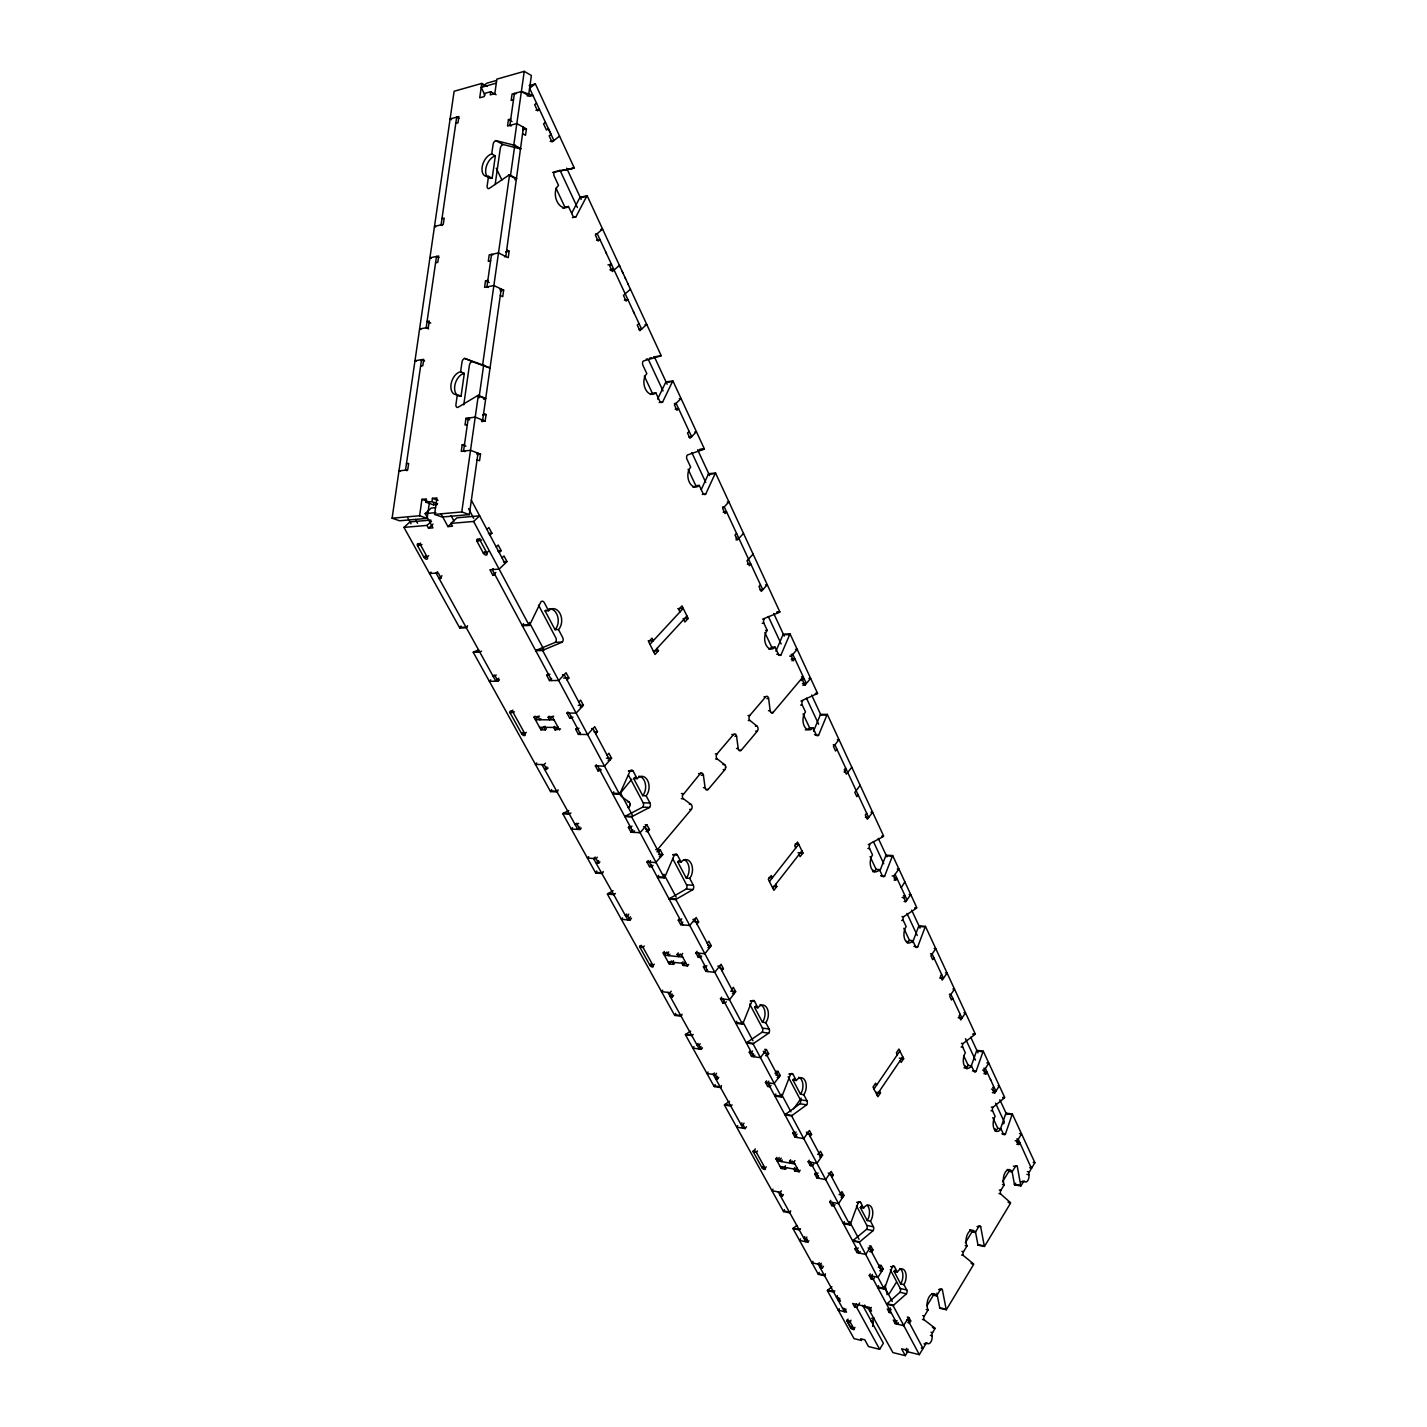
<?xml version="1.0" encoding="UTF-8"?>
<svg xmlns="http://www.w3.org/2000/svg" width="1427" height="1427" viewBox="0 0 1427 1427"><rect width="100%" height="100%" fill="white"/><g stroke="black" fill="none" stroke-linecap="round" stroke-linejoin="round"><path stroke-width="1.5" d="M739.543 750.227L741.237 750.245L757.327 731.159A2.943 1.891 -89.4 0 0 757.88 727.502L757.452 726.611A2.943 1.891 -89.4 0 0 757.059 726.2L749.692 720.225A2.961 1.909 -89.7 0 1 748.979 718.334L749.246 716.354A2.961 1.909 -89.7 0 1 749.71 715.533L765.853 696.626A2.925 1.873 89.9 0 1 768.618 698.588L770.188 710.682A2.925 1.855 -89.8 0 0 773.024 712.537L803.205 676.719L801.528 676.755M703.404 787.668L705.099 787.722A3.015 1.998 -88.1 0 0 708.06 789.595L724.898 769.635A2.997 1.962 -88.6 0 0 725.398 768.796L725.665 766.798A2.997 1.962 -88.6 0 0 724.934 764.89L717.282 758.968A2.997 1.962 -88.9 0 1 716.889 758.558L716.425 757.666A2.997 1.962 -88.9 0 1 717.014 753.92L733.621 734.441A2.979 1.926 -89.3 0 1 736.582 736.278L738.205 748.551A2.979 1.926 -89 0 0 741.148 750.352L741.237 750.245M725.647 767.708L725.665 766.798M655.724 849.582L657.437 849.689L691.524 809.198A3.05 2.033 -87.6 0 0 691.471 804.757L683.444 798.781A3.05 2.033 -87.9 0 1 682.374 795.624L700.336 773.488A3.05 2.016 -88.4 0 1 700.675 773.202M620.656 795.624A2.979 2.051 -87.9 0 1 620.246 793.341L631.804 779.178M620.246 793.341L620.602 792.092M464.506 444.493L462.205 444.778L461.26 451.378L470.518 450.29L480.489 454.143L479.543 460.76L477.064 459.815M483.61 413.527L486.072 414.543L485.144 421.126L475.227 417.13L465.951 418.361L465.024 424.961L467.325 424.657M487.838 280.388L485.519 280.834L484.591 287.344L493.867 285.561L503.642 290.163L502.732 296.673L500.288 295.532M510.759 119.012L508.44 119.618L507.53 126.022L516.842 123.578L526.42 128.912L525.511 135.297L523.12 133.995M514.879 179.784L516.128 178.928A3.443 2.105 -66.2 0 1 516.806 178.643L509.564 174.808L482.647 364.741A3.443 2.176 -69.1 0 1 482.005 364.706L464.756 358.409A3.407 2.14 -69.3 0 0 462.009 362.03L460.618 371.823A11.933 7.474 -69.7 0 0 451.021 384.434A11.933 7.474 -69.7 0 0 457.336 394.69L461.064 396.207L464.328 373.392L460.618 371.823M527.241 95.966L528.543 95.609L531.397 75.524L524.244 71.35L513.809 144.876L521.033 148.8A3.443 2.087 -65.7 0 1 520.391 148.836L503.053 144.519L495.847 140.613A3.425 2.051 -66.1 0 0 493.1 144.395L491.726 153.955A11.987 7.206 -66.4 0 0 482.148 167.102A11.987 7.206 -66.4 0 0 488.533 176.324L492.172 178.214L495.347 155.9L491.726 153.955M487.16 86.458L481.791 83.408L454.125 91.274L392.104 518.215L419.592 515.753L421.946 499.361L426.423 498.933L425.942 502.215L431.935 501.626L432.417 498.344L436.93 497.898L434.575 514.398L461.777 511.954L478.313 395.368L485.733 398.436A3.443 2.194 -69.7 0 0 485.055 398.668L483.807 399.417M479.008 397.83L483.717 364.67M510.527 175.396L514.879 144.769M434.575 514.398L442.12 517.02L469.322 514.63L478.009 453.18L476.689 453.34M481.363 420.305L482.665 420.127L501.216 289.021L499.896 289.271M523.441 127.253L505.8 256.521L504.498 256.789M506.728 250.028L509.136 251.223L508.226 257.698L498.487 252.954L489.211 254.862L488.284 261.355L490.603 260.873M481.791 83.408L479.722 97.803L484.217 96.554L484.681 93.397L490.71 91.72L496.097 94.753M392.104 518.215L399.631 520.784L427.137 518.358L429.473 502.019L421.946 499.361M490.71 91.72L490.264 94.878L494.812 93.611L496.881 79.127L524.244 71.35M425.942 502.215L433.487 504.873L433.772 502.821M457.336 394.69L455.944 404.501A3.407 2.14 -70 0 0 457.764 407.462L477.617 395.6A3.443 2.194 -69.7 0 1 478.313 395.368M488.533 176.324L487.16 185.92A3.425 2.069 -66.6 0 0 488.997 188.578L508.886 175.111A3.46 2.105 -66.3 0 1 509.564 174.808M463.757 404.876L469.412 365.187A3.407 2.14 -69.3 0 1 472.159 361.584L489.407 367.881A3.443 2.176 -69.1 0 0 490.05 367.916L482.005 364.706M495.151 184.493L500.306 148.283A3.425 2.051 -66 0 1 503.053 144.519M1000.327 1129.417L1005.732 1113.684A2.515 1.356 -83.1 0 1 1006.017 1113.096L1012.367 1114.041L1034.896 1162.702L1029.384 1171.888A2.497 1.32 -82.5 0 0 1028.885 1174.724A5.012 2.64 -82.4 0 1 1027.904 1180.414A5.012 2.64 -82.4 0 1 1024.782 1181.556A2.515 1.32 -82.3 0 0 1023.213 1182.127L1021.233 1181.77M1001.879 1133.859L1003.484 1134.108A2.533 1.373 -82.9 0 0 1005.429 1134.055L1012.082 1114.63A2.533 1.356 -83.2 0 1 1012.367 1114.041M963.974 1067.878A9.079 5.048 -83.7 0 0 968.219 1065.363L971.448 1065.791L974.035 1071.32A2.586 1.427 -83.6 0 0 976.068 1071.356L982.971 1051.77A2.569 1.409 -83.9 0 1 983.274 1051.182L976.871 1050.379A2.569 1.409 -83.9 0 0 976.567 1050.968L970.949 1066.825M890.287 1269.673L900.259 1288.51A2.729 1.516 -79.7 0 1 899.938 1292.309L887.059 1303.725A2.747 1.534 -79.4 0 0 886.649 1304.224L893.159 1305.723A2.747 1.534 -79.4 0 1 893.57 1305.206L906.43 1293.772A2.729 1.516 -79.8 0 0 906.769 1289.954L903.951 1284.621A9.579 5.351 -79.9 0 0 905.075 1271.261A9.579 5.351 -79.9 0 0 897.333 1272.081L894.479 1266.677A2.747 1.552 -80 0 0 892.25 1266.908L884.597 1288.438A2.765 1.57 -79.6 0 1 884.258 1289.098L877.73 1287.636A2.765 1.57 -79.6 0 0 878.069 1286.976L878.55 1285.638M856.468 1205.779L866.885 1225.454A2.765 1.588 -80.3 0 1 866.546 1229.325L853.114 1240.491A2.783 1.623 -80 0 0 852.704 1241.008L859.268 1242.364A2.8 1.605 -80 0 1 859.696 1241.865L873.11 1230.645A2.783 1.588 -80.4 0 0 873.431 1226.774L870.506 1221.191A9.739 5.619 -80.6 0 0 871.665 1207.581A9.739 5.619 -80.6 0 0 863.603 1208.116L860.624 1202.462A2.8 1.623 -80.6 0 0 858.287 1202.604L850.314 1224.33A2.818 1.641 -80.3 0 1 849.975 1225.008L843.393 1223.67A2.8 1.641 -80.2 0 0 843.732 1223.01L844.231 1221.655M796.819 1225.383L793.412 1228.112A2.729 1.641 -79.6 0 0 792.984 1228.593L818.367 1274.365L824.592 1275.756A2.693 1.588 -79.2 0 0 824.931 1275.114L825.412 1273.794M818.367 1274.365A2.693 1.588 -79.2 0 0 818.688 1273.722L819.187 1272.402M913.904 946.458L917.722 946.814L925.16 926.961A2.658 1.534 -85.7 0 1 925.463 926.373L918.952 925.838A2.658 1.534 -85.7 0 0 918.631 926.426L912.602 942.498M729.482 1101.305L724.88 1104.534A2.818 1.784 -81.1 0 0 724.417 1105.033L783.548 1211.612L789.827 1212.879A2.747 1.659 -79.8 0 0 790.166 1212.219L790.683 1210.899M783.548 1211.612A2.747 1.659 -79.8 0 0 783.887 1210.952L784.404 1209.632M881.333 875.91L884.633 876.124L892.357 856.146A2.711 1.605 -86.9 0 1 892.678 855.558L886.113 855.183A2.711 1.605 -86.9 0 0 885.775 855.772L879.977 870.702M775.789 1093.992L775.236 1095.383A2.908 1.802 -81.8 0 1 774.861 1096.043L781.55 1097.095A2.908 1.802 -81.8 0 0 781.925 1096.418L790.54 1074.335A2.89 1.784 -82.3 0 1 793.073 1074.37L796.302 1080.507A10.078 6.154 -82.1 0 1 805.042 1080.596A10.078 6.154 -82.1 0 1 803.811 1094.723L807.004 1100.788A2.872 1.748 -81.9 0 1 806.647 1104.819L792.11 1115.468A2.89 1.766 -81.5 0 0 791.646 1115.968L784.975 1114.897A2.89 1.766 -81.5 0 1 785.439 1114.398L799.994 1103.767L806.647 1104.819M721.473 1085.572L720.92 1086.928A2.836 1.819 -81.5 0 1 720.546 1087.57L714.196 1086.589A2.836 1.819 -81.5 0 0 714.57 1085.929L715.105 1084.591M736.742 1021.215L736.189 1022.606A2.961 1.891 -83 0 1 735.797 1023.284L742.522 1024.14A2.961 1.891 -83 0 0 742.914 1023.48L751.922 1001.201A2.943 1.873 -83.5 0 1 754.562 1001.344L757.951 1007.783A10.274 6.475 -83.3 0 1 767.084 1008.229A10.274 6.475 -83.3 0 1 765.8 1022.66L769.135 1029.01A2.925 1.837 -83 0 1 768.778 1033.13L753.581 1043.44A2.943 1.855 -82.6 0 0 753.117 1043.922L746.392 1043.012A2.943 1.855 -82.6 0 1 746.874 1042.531L762.072 1032.238L768.778 1033.13M813.497 731.32L820.275 714.963A2.818 1.748 -89.6 0 1 820.632 714.374L827.321 714.392L883.688 836.151L882.047 836.079M815.691 735.155L818.616 735.173L826.964 714.981A2.836 1.748 -89.6 0 1 827.321 714.392M682.07 1014.222L681.5 1015.578A2.89 1.909 -82.7 0 1 681.107 1016.238L674.703 1015.418A2.89 1.909 -82.7 0 0 675.096 1014.758L675.667 1013.402M775.913 651.211L782.977 634.765A2.89 1.819 88.6 0 1 783.352 634.177L790.076 633.98L817.546 693.308A2.854 1.766 89.8 0 1 817.189 693.647L800.939 701.032M778.482 654.939L781.015 654.886L789.702 634.569A2.908 1.819 88.6 0 1 790.076 633.98M658.543 875.375L657.918 876.784A3.086 2.087 -85.9 0 1 657.508 877.462L664.322 877.944A3.086 2.087 -85.9 0 0 664.732 877.266L674.525 854.666A3.068 2.051 -86.4 0 1 677.397 855.058L681.107 862.086A10.685 7.099 -86.1 0 1 691.078 863.335A10.685 7.099 -86.1 0 1 689.705 878.354L693.344 885.293A3.05 2.016 -85.7 0 1 692.951 889.574L676.416 899.099A3.068 2.051 -85.3 0 0 675.899 899.581L669.085 899.046A3.068 2.051 -85.3 0 1 669.602 898.564L686.155 889.057L692.951 889.574M568.838 810.518L563.362 813.283A3.05 2.158 -87.2 0 0 562.809 813.729L595.719 873.039A2.997 2.087 -85.7 0 0 596.147 872.379L596.754 871.005M595.719 873.039L602.176 873.502A3.015 2.087 -85.7 0 0 602.604 872.842L603.229 871.469M613.753 791.842L613.093 793.269A3.157 2.194 -87.9 0 1 612.665 793.929L619.514 794.197A3.157 2.194 -87.9 0 0 619.96 793.519L630.199 770.758A3.139 2.158 -88.4 0 1 633.231 771.276L637.12 778.66A10.952 7.474 -88.1 0 1 647.573 780.408A10.952 7.474 -88.1 0 1 646.146 795.767L649.981 803.044A3.122 2.123 -87.6 0 1 649.57 807.432L632.232 816.458A3.139 2.158 -87.2 0 0 631.679 816.94L624.83 816.619A3.139 2.158 -87.2 0 1 625.383 816.155L642.739 807.129L649.57 807.432M702.28 494.384L705.705 494.081L715.159 473.603A3.068 1.98 84.8 0 1 715.551 473.033L779.856 611.915A2.925 1.855 88 0 1 779.463 612.272L762.571 619.193M478.634 649.909L473.835 651.854A3.193 2.372 87.7 0 0 473.247 652.282L550.554 791.628L557.047 791.878A3.086 2.194 -87.9 0 0 557.493 791.218L558.135 789.827M701.246 489.568L708.327 474.263A3.05 1.98 84.7 0 1 708.72 473.693L715.551 473.033M550.554 791.628A3.068 2.194 -87.9 0 0 551 790.986L551.643 789.595M659.167 402.503L662.61 402.075L672.492 381.526A3.157 2.051 82.4 0 1 672.92 380.955L704.385 448.916A3.086 1.998 84 0 1 703.886 449.273L687.386 454.999A3.104 2.033 84.1 0 0 686.993 459.262L690.686 467.146A10.827 7.064 84.6 0 0 689.277 482.058A10.827 7.064 84.6 0 0 699.248 485.394L702.887 493.153A3.068 1.998 85 0 0 705.705 494.081M657.597 399.096L665.624 382.472A3.157 2.051 82.4 0 1 666.052 381.901L672.92 380.955M562.274 642.132L555.371 642.328L536.338 650.248A3.3 2.372 88 0 0 535.749 650.694L542.652 650.516A3.3 2.372 88 0 1 543.259 650.07L562.274 642.132A3.282 2.319 87.7 0 0 562.702 637.566L558.492 629.557A11.523 8.187 87.1 0 0 560.026 613.539A11.523 8.187 87.1 0 0 548.557 610.738L544.276 602.622A3.318 2.372 86.6 0 0 540.958 601.784L529.738 624.812A3.336 2.408 87 0 1 529.256 625.472L522.336 625.722A3.336 2.408 87 0 0 522.835 625.062L523.531 623.617M430.918 520.07L409.977 521.907L403.948 527.384L459.779 628.023L466.308 627.773A3.246 2.408 86.6 0 0 466.807 627.131L467.503 625.722M459.779 628.023A3.229 2.408 86.6 0 0 460.261 627.381L460.975 625.971M572.423 217.653L575.884 216.922L586.693 196.32A3.371 2.212 77.6 0 1 587.157 195.749L661.2 355.644A3.193 2.087 81.6 0 1 660.665 355.983L643.381 360.995A3.211 2.123 81.7 0 0 642.953 365.366L646.841 373.642A11.184 7.367 82.1 0 0 645.361 388.893A11.184 7.367 82.1 0 0 655.831 392.817L659.649 400.969A3.175 2.087 82.6 0 0 662.61 402.075M571.656 213.247L579.754 197.854A3.371 2.212 77.5 0 1 580.218 197.301L587.157 195.749M908.071 1351.066L905.289 1355.65L901.596 1348.8L905.86 1349.853L906.787 1351.565L919.327 1354.651L925.641 1344.18A2.711 1.463 -79.3 0 1 927.407 1343.396A5.387 2.943 -79.4 0 0 930.921 1341.862A5.387 2.943 -79.4 0 0 932.027 1335.726A2.693 1.463 -79.5 0 1 932.562 1332.675L935.131 1328.394L933.526 1328.02M936.861 1293.147L939.715 1307.738A2.658 1.445 -79.9 0 0 939.911 1308.291L946.351 1309.772L973.749 1264.268L972.144 1263.93M978.084 1245.2L984.469 1246.467L1010.655 1202.979L1008.675 1202.622M1023.213 1182.127L1020.911 1185.962L1014.579 1184.856A2.515 1.338 -82.2 0 1 1014.401 1184.285L1012.046 1171.264M1014.579 1184.856L1015.596 1183.179M905.86 1349.853L906.787 1348.319M906.787 1351.565L908.178 1349.264M926.979 1305.687L933.383 1295.181A9.383 5.137 -79.9 0 0 931.974 1293.468M965.348 1242.774L971.983 1231.893L975.194 1232.518L978.654 1226.81A2.586 1.391 -81.3 0 1 980.67 1226.649L984.273 1245.896A2.586 1.391 -81.2 0 0 984.434 1246.413M1002.539 1181.806L1008.871 1171.406L1012.046 1171.942L1015.382 1166.483A2.533 1.338 -82.4 0 1 1017.29 1166.394L1020.715 1185.391A2.515 1.338 -82.3 0 0 1020.858 1185.855M932.402 1327.431L934.828 1328.002L924.054 1319.779A2.693 1.481 -79.6 0 1 924.375 1316.015L928.067 1309.95A9.4 5.137 -79.9 0 1 929.155 1296.822A9.4 5.137 -79.9 0 1 936.611 1295.894L940.25 1289.919A2.676 1.463 -80.1 0 1 942.355 1289.669L946.155 1309.201A2.658 1.445 -80 0 0 946.333 1309.736M971.056 1263.359L973.464 1263.858L963.189 1255.385A2.622 1.427 -80.9 0 1 963.493 1251.729L967.024 1245.932A9.133 4.941 -81.1 0 1 968.077 1233.124A9.133 4.941 -81.1 0 1 975.194 1232.518M1007.997 1202.123L1010.37 1202.569L1000.577 1193.882A2.551 1.356 -82 0 1 1000.88 1190.296L1004.251 1184.767A8.883 4.745 -82.3 0 1 1005.268 1172.263A8.883 4.745 -82.3 0 1 1012.046 1171.942M907.251 1317.085L908.874 1317.478L910.729 1320.974L909.481 1323.025L907.857 1322.651M1016.791 1144.222L1018.771 1144.525L1019.877 1142.742L1016.702 1142.224M903.416 1325.576L908.874 1317.478M1018.771 1144.525L1017.148 1141.047L1021.554 1133.876L1019.449 1133.537M903.826 1325.683L895.175 1323.632L897.066 1320.564M831.905 1286.672L827.803 1290.151A2.676 1.552 -79 0 0 827.392 1290.65L854.006 1338.615L861.569 1340.47L860.624 1338.776L864.78 1339.792L868.508 1346.553L879.638 1349.3L883.367 1343.271L862.657 1305.33M898.279 1322.615L897.333 1324.149L871.415 1275.881L872.396 1274.347M891.358 1313.001L889.199 1312.501L891.108 1309.433M1003.199 1123.763L1003.841 1121.979M890.412 1307.935L889.449 1309.469L887.291 1308.969L889.199 1312.501M872.575 1326.379A5.28 2.979 -79 0 0 873.021 1321.723A2.622 1.481 -79.1 0 1 873.574 1318.744L874.055 1317.959M889.289 1293.647L896.281 1282.463M854.042 1329.019L849.743 1321.331L846.853 1320.153L851.402 1328.822L853.935 1329.714L854.88 1327.306M905.289 1355.65L892.91 1352.582L869.4 1310.45L871.308 1307.417M850.956 1328.269L852.133 1326.397M874.341 1277.968L873.36 1279.502L871.201 1279.02L872.664 1276.719M879.638 1349.3L856.735 1307.489L854.63 1307.007L856.539 1303.993M879.585 1265.125L881.226 1265.481L879.924 1267.515L878.283 1267.176M983.274 1051.182L999.31 1085.84L994.78 1092.975L993.103 1089.372L994.227 1087.588L992.639 1087.356M853.935 1328.805L850.831 1328.055L846.889 1320.956L848.084 1319.083M856.735 1307.489L859.607 1302.976M850.242 1322.133L850.938 1320.189M884.258 1289.098L877.962 1277.308L883.152 1269.12L881.226 1265.481M844.07 1311.574L846.05 1309.165M871.201 1279.02L869.257 1275.399L870.22 1273.865M838.63 1310.289L839.201 1308.702M839.825 1298.445L838.38 1300.693L840.467 1301.174L838.541 1297.696L836.472 1297.214L837.435 1295.716M869.346 1245.896L870.987 1246.235L872.949 1249.927L871.647 1251.961L869.596 1251.533M983.917 1073.675L985.914 1073.942L987.056 1072.159L983.863 1071.713M870.987 1246.235L865.725 1254.44L877.551 1277.219M985.914 1073.942L984.22 1070.286L988.804 1063.151L986.806 1062.883M859.268 1242.364L865.725 1254.44L856.985 1252.585L858.233 1250.676M860.16 1251.515L859.161 1253.049L831.941 1202.337M856.985 1252.585L855.005 1248.91L856.004 1247.376M858.18 1247.822L857.181 1249.356L855.005 1248.91M821.881 1265.125L820.168 1267.747L822.255 1268.211L823.486 1266.338M844.445 1311.663L818.206 1264.179L819.187 1262.681M822.255 1268.211L820.293 1264.643L821.274 1263.145M812.355 1262.895L812.944 1261.325M835.009 1204.602L833.974 1206.136L831.798 1205.708L829.747 1201.909L830.764 1200.375M840.592 1193.65L841.948 1191.616L843.981 1195.434L838.541 1203.621L829.747 1201.909M808.877 1240.687L807.878 1242.186L805.88 1238.565L806.879 1237.066M807.45 1239.242L805.791 1241.74L778.232 1191.902M831.798 1205.708L833.065 1203.799M960.21 1014.401L959.015 1016.185L960.781 1019.966L965.508 1012.849L963.903 1012.671M800.529 1238.921L799.53 1240.42L807.878 1242.186M804.792 1236.62L803.793 1238.119L805.88 1238.565M831.887 1177.311L833.261 1175.277L831.21 1171.389L825.68 1179.576L816.85 1177.935L814.781 1174.064L815.816 1172.53M952.701 998.24L951.488 1000.006L949.704 996.189L954.502 989.089L952.897 988.911M876.927 1094.83L902.738 1056.801M879.514 1090.977L880.495 1092.904L877.873 1096.757L872.985 1087.053L875.625 1083.2L876.588 1085.144M897.315 1054.731L896.37 1052.787L898.921 1049.041L903.666 1058.727L901.115 1062.473L900.169 1060.546M818.01 1172.94L816.975 1174.475L814.781 1174.064M816.85 1177.935L818.42 1175.634M819.08 1153.266L820.489 1151.232L822.576 1155.157L816.975 1163.326L808.146 1161.739L809.198 1160.205M873.984 1088.997L899.884 1050.986M813.765 1164.129L812.445 1166.037L810.251 1165.645L811.553 1163.718M941.642 974.48L940.429 976.264L942.23 980.135L947.082 973.053L945.459 972.875M781.586 1193.775L780.301 1195.648L782.406 1196.058L783.441 1194.56M794.785 1167.518L793.751 1169.034L794.785 1170.961L799.12 1171.763L800.172 1170.229M794.785 1170.961L796.872 1167.928M782.406 1196.058L780.337 1192.312L781.372 1190.814M772.97 1189.19L771.953 1190.689L780.337 1192.312M810.144 1136.481L811.553 1134.429L809.448 1130.452L803.758 1138.621L794.91 1137.105L792.77 1133.127L793.84 1131.593M933.936 957.909L932.705 959.675L930.886 955.751L935.809 948.687L934.168 948.527M799.12 1171.763L793.876 1162.095L794.928 1160.561M786.509 1167.732L785.456 1169.23L781.175 1168.445L782.478 1166.555M785.456 1165.805L784.404 1167.322L785.456 1169.23M792.163 1160.972L790.594 1163.237L789.541 1161.31L790.594 1159.794M782.299 1160.026L781.247 1161.542L780.194 1159.616L781.247 1158.1M781.175 1168.445L775.913 1158.831L776.966 1157.333M796.052 1131.968L794.982 1133.502L792.77 1133.127M779.196 1157.547L776.966 1160.757L794.928 1164.022M794.91 1137.105L797.033 1134.055M763.088 1166.269L762.054 1167.75A2.069 0.981 36.3 0 0 764.408 1169.48A2.069 0.981 36.3 0 0 765.211 1168.338L766.245 1166.84M793.662 1108.85L801.225 1098.166M755.347 1148.878L753.242 1151.857L762.054 1167.75L765.211 1168.338L756.399 1152.427A2.069 0.981 36.4 0 0 754.027 1150.697A2.069 0.981 36.4 0 0 753.242 1151.857L756.399 1152.427L757.469 1150.929M737.759 1125.653L736.689 1127.152L745.144 1128.596L746.482 1126.724M773.969 1083.628L780.248 1075.566L778.054 1071.427L776.591 1073.461L774.915 1073.211M902.149 897.458L903.79 897.565L905.075 895.817L903.434 895.692M766.567 1080.828L765.461 1082.344L767.672 1086.464L769.599 1083.789M741.951 1122.835L740.863 1124.315L742.985 1124.69L745.144 1128.596M771.008 1085.269L769.902 1086.803L767.672 1086.464M742.985 1124.69L744.056 1123.192M904.058 901.525L905.699 901.65L910.765 894.604L892.678 855.558M797.122 1137.48L767.69 1082.683L768.796 1081.167M901.293 887.683L904.861 881.868M764.747 1049.327L766.424 1049.558L768.654 1053.75L767.173 1055.766L765.496 1055.534M894.051 880.067L895.692 880.174L896.977 878.426L894.105 878.229M766.424 1049.558L760.466 1057.675L751.53 1056.408L749.264 1052.216L750.388 1050.7M892.143 875.946L893.784 876.053L898.921 869.043M751.53 1056.408L753.492 1053.75M754.865 1055.195L753.759 1056.729L722.74 998.971M752.618 1051.003L751.494 1052.52L749.264 1052.216M690.704 1031.097L685.888 1034.236A2.872 1.873 -82.2 0 0 685.406 1034.7L706.936 1073.496L715.426 1074.781L716.532 1073.3M717.192 1076.279L715.533 1078.509L717.656 1078.83L718.762 1077.331M712.894 1074.406L714.41 1072.979M714.196 1086.589L706.936 1073.496L708.042 1072.016M693.968 1046.633L692.844 1048.114L701.353 1049.309L702.494 1047.828M698.088 1043.422L696.947 1044.903L699.087 1045.206L700.211 1043.708M701.103 1046.544L699.23 1049.006L667.925 992.407M726.236 1001.79L725.077 1003.306L722.829 1003.02L720.492 998.704L721.67 997.188M731.801 989.339L733.335 987.323L735.654 991.694L729.482 999.774L720.492 998.704M866.671 813.212L865.333 814.96L867.331 819.223L872.628 812.266L870.987 812.195M722.829 1003.02L724.274 1001.13M721.866 970.699L723.418 968.683L721.081 964.26L714.802 972.322L705.794 971.341L703.422 966.917L704.599 965.401M858.162 794.928L856.824 796.658L854.809 792.342L860.196 785.403M772.774 888.129L801.92 850.831M775.717 884.348L776.823 886.559L773.88 890.341L768.315 879.3L771.276 875.518L772.399 877.73L769.028 877.498M795.784 847.906L794.696 845.712L797.586 842.037L802.973 853.025L800.101 856.699L799.031 854.505M706.847 965.651L705.669 967.167L703.422 966.917M705.794 971.341L706.971 969.825M769.438 881.511L798.692 844.231L795.124 844.035M701.692 956.019L700.496 957.535L698.249 957.303L695.841 952.844L697.036 951.327M672.313 994.084L670.28 996.67L672.42 996.92L673.598 995.44M707.239 943.229L708.827 941.231L711.217 945.709L704.867 953.753L695.841 952.844M851.794 767.262L846.354 774.165L844.302 769.777L845.676 768.047M683.051 961.727L681.856 963.225L683.051 965.419L687.475 965.901L688.67 964.402M662.681 990.177L661.522 991.64L670.084 992.675L671.243 991.194M698.249 957.303L700.033 955.038M845.408 771.062L844.392 772.346A2.087 1.284 38.1 0 0 844.106 771.9M691.346 809.466L689.633 809.394M683.051 965.419L685.424 962.44M664.358 951.488L663.163 952.986L669.156 963.938L673.526 964.402L674.721 962.904M678.271 952.915L677.076 954.413L681.5 954.877L682.695 953.379M669.156 963.938L671.528 960.96M673.526 960.728L672.331 962.208L673.526 964.402M680.358 954.003L678.271 956.625L677.076 954.413M669.941 954.146L668.746 955.626L667.533 953.432L663.163 952.986M697.018 924.036L698.624 922.038L696.198 917.49L689.758 925.499L680.715 924.696L678.271 920.147L679.484 918.631M836.935 749.282L835.562 751.012L833.493 746.553L839.022 739.668L837.346 739.65M654.297 964.135L653.102 965.597A2.194 1.124 39 0 1 652.389 967.042A2.194 1.124 39 0 1 649.891 965.241L639.867 947.153A2.194 1.124 39.3 0 1 640.562 945.673A2.194 1.124 39.3 0 1 643.078 947.474L653.102 965.597L649.891 965.241L651.069 963.778M666.908 952.023L664.376 955.18L682.695 957.089M667.533 953.432L668.728 951.934M680.715 924.696L682.837 922.056M681.749 918.827L680.518 920.344L678.271 920.147M641.365 945.316L639.867 947.153L643.078 947.474L644.273 945.994M628.379 807.878L629.485 806.594A2.961 2.033 -87.6 0 0 629.414 802.242L621.334 796.427M622.6 917.846L621.387 919.309L629.985 920.094L631.519 918.257M626.596 913.976L625.365 915.438L627.523 915.635L628.754 914.172M630.431 916.776L627.844 919.898L593.489 858.501M655.671 862.55L662.788 854.612L660.255 849.886L658.56 849.778M802.812 685.192L804.917 685.174L810.625 678.36L808.948 678.378M660.255 849.886L658.596 851.865L656.884 851.758M801.082 680.572L804.204 678.842L802.509 678.86M648.268 860.499L647.002 861.997L649.535 866.706L651.425 864.459M653.067 865.351L651.8 866.849L649.535 866.706M682.98 924.892L649.285 862.14L650.534 860.642M645.2 824.699L646.913 824.788L649.481 829.586L647.787 831.566L646.074 831.477M791.878 660.808L795 659.078L791.218 659.149M646.913 824.788L640.117 832.708L631.019 832.226L628.433 827.428L629.717 825.93M789.684 656.135L791.379 656.099L797.176 649.321L795.499 649.356M631.019 832.226L632.928 829.997M634.569 830.871L633.285 832.351L597.645 765.96M598.644 860.588L596.45 863.121L598.609 863.281L599.875 861.819M631.983 826.055L630.698 827.535L628.433 827.428M593.9 858.519L595.166 857.056M588.691 856.646L587.425 858.091L596.058 858.662L597.324 857.199M579.933 827L577.81 829.408L541.939 764.551M572.602 827.624L571.317 829.069L579.968 829.515L581.253 828.07M576.49 823.254L575.206 824.699L578.648 823.361M607.135 755.222L608.901 753.26L611.559 758.272L604.513 766.138L595.362 765.907L598.038 770.901L601.32 769.849M760.502 584.874L759.003 586.551L761.269 591.42L767.28 584.731L765.585 584.802M598.038 770.901L600.018 768.689M595.362 765.907L596.361 764.801M595.683 733.728L597.467 731.783L594.756 726.682L587.585 734.513L578.417 734.406L575.687 729.304L576.704 728.216M753.099 554.122L746.999 560.775L749.3 565.716L750.816 564.04L747.427 564.236M578.417 734.406L580.111 732.568M546.969 766.923L544.632 769.438L548.146 768.047M657.133 648.286L658.4 650.819L655.047 654.476L648.661 641.793L652.032 638.154L653.316 640.687L648.179 640.83M679.948 611.951L678.717 609.436L681.999 605.886L688.153 618.48L684.906 622.029L683.658 619.514M536.766 762.963L535.446 764.39L544.115 764.622L545.453 763.177M578.987 728.234L575.687 729.304M653.762 651.943L686.94 615.982M649.927 644.344L683.23 608.419L677.771 608.651M554.693 726.343L553.676 727.431L555.049 729.946L557.761 727.057M736.653 537.373L736.1 539.923M567.982 711.984L566.965 713.072L569.73 718.227L571.424 716.39M555.049 729.946L560.561 728.912M578.827 702.084L580.646 700.14L583.393 705.313L576.133 713.108L566.965 713.072M743.521 533.413L737.349 540.048L735.012 535.036L736.564 533.377M573.03 717.139L569.73 718.227M535.071 716.14L534.037 717.21L540.94 729.821L543.651 726.932M552.267 716.925L549.538 719.814L548.164 717.282L553.676 716.211M545.025 726.254L544.008 727.342L545.382 729.857L546.398 728.769M548.164 717.282L549.181 716.193M534.037 717.21L539.513 716.158M526.278 732.354L524.922 733.781A2.355 1.284 43.1 0 1 524.333 735.618A2.355 1.284 43.1 0 1 521.658 733.746L510.152 712.947A2.372 1.302 43.6 0 1 510.741 711.056A2.372 1.302 43.6 0 1 513.417 712.947L524.922 733.781L521.658 733.746L523.013 732.319M540.887 718.691L539.87 719.761L538.478 717.228M567.036 679.93L568.874 677.986L566.073 672.741L558.688 680.483L549.502 680.59L546.666 675.346L547.718 674.257M538.318 716.675L535.41 719.743L554.015 719.85M549.502 680.59L551.589 678.414M512.882 710.093L510.152 712.947L514.433 711.877M550.001 674.222L546.666 675.346M498.844 678.217L495.882 681.232L436.091 573.101L437.554 571.71M490.745 679.894L489.354 681.321L498.059 681.214L499.45 679.787M494.081 675.042L493.046 676.113L496.275 675.007M689.134 431.364L687.493 432.987L689.955 438.285L696.465 431.81L694.753 432.006M502.036 557.85L503.999 555.959L506.977 561.56L499.129 569.159L489.907 569.73L492.904 575.313L495.829 572.459M493.189 568.642L492.208 569.587L551.785 680.572M499.218 552.57L501.18 550.679L498.184 545.043L496.221 546.933M484.823 551.678L483.343 553.087A2.569 1.481 46.4 0 0 486.215 555.085A2.569 1.481 46.4 0 0 486.803 552.855L488.302 551.428M481.595 539.977L477.01 541.315A2.569 1.498 46.6 0 1 477.599 539.049A2.569 1.498 46.6 0 1 480.471 541.047L486.803 552.855L483.343 553.087L477.01 541.315L480.007 538.478M489.925 535.125L491.905 533.234L488.89 527.544L486.892 529.417M442.031 575.759L439.088 578.524L441.282 578.399L438.267 572.958L429.545 573.511L431.008 572.12M450.968 523.388L473.621 521.461L479.65 515.825L456.997 517.805L450.968 523.388L452.502 526.224L447.971 526.617L441.139 514.023M428.689 555.656L427.208 557.047A2.497 1.391 46.7 0 1 426.709 559.206A2.497 1.391 46.7 0 1 423.926 557.261L417.576 545.81A2.515 1.409 47 0 1 418.075 543.616A2.515 1.409 47 0 1 420.858 545.56L427.208 557.047L423.926 557.261L425.407 555.888M447.971 526.617L450.968 523.816M420.573 543.063L417.576 545.81L421.982 544.525M403.948 527.384L426.976 525.421L428.528 528.24L433.041 524.084M426.976 525.421L431.507 521.283M638.993 323.519L637.263 325.088L639.867 330.689L646.734 324.411L645.004 324.678M428.528 528.24L432.97 527.865L425.175 513.595L431.239 508.066L435.52 507.673M630.431 289.199L623.456 295.425L626.096 301.115L627.844 299.545L624.384 300.152M610.97 270.363L612.629 268.918M827.392 1290.65L833.618 1292.077A2.693 1.552 -79 0 1 834.028 1291.578L834.849 1290.882M1003.484 1134.108L1000.987 1128.793A8.937 4.834 -83 0 1 994.102 1128.9A8.937 4.834 -83 0 1 995.136 1116.324L992.621 1110.955A2.551 1.391 -83.1 0 1 992.924 1107.352L1004.376 1097.969L1002.771 1097.738M792.984 1228.593L799.245 1229.896A2.729 1.641 -79.6 0 1 799.673 1229.414L800.529 1228.718M559.527 136.1L552.017 142.004L549.163 135.85L551.036 134.37L548.343 128.573L546.452 130.035L543.562 123.846L545.471 122.383M961.423 1043.351L963.047 1043.547L974.944 1034.432L972.518 1034.129M536.534 103.154L534.626 104.617L537.533 110.878L539.442 109.415L535.946 110.343M552.534 172.471L573.672 168.208A3.425 2.248 76.8 0 0 574.26 167.904L535.357 83.89L529.595 88.224L553.908 140.524L550.198 141.451M484.93 95.217L481.22 87.404L487.017 83.123L496.453 80.447M724.417 1105.033L730.767 1106.05A2.818 1.784 -81.2 0 1 731.23 1105.568L732.158 1104.926M902.007 916.598L903.648 916.723L916.473 908.196L914.832 908.071M685.406 1034.7L691.792 1035.574A2.872 1.873 -82.3 0 1 692.273 1035.092L693.237 1034.468M868.258 844.623L883.277 836.561L881.636 836.49M674.703 1015.418L607.385 894.087L613.842 894.604A2.997 2.051 -85.1 0 1 614.377 894.14L615.429 893.552M607.385 894.087A2.979 2.051 -85.1 0 1 607.92 893.623L613.146 890.733M562.809 813.729L569.302 814.032A3.05 2.158 -87.2 0 1 569.837 813.568L570.943 813.015M473.247 652.282L479.775 652.103A3.211 2.372 87.7 0 1 480.364 651.675L481.577 651.194M646.253 359.176L647.323 358.873M649.481 358.248L651.622 357.624M481.22 87.404L496.311 83.141M529.149 85.602L535.357 83.89M529.453 96.394L532.949 95.448L521.39 91.506L512.079 94.075L511.169 100.443L513.488 99.819M455.784 123.382L457.996 122.793L458.888 116.55L450.094 118.94L451.449 119.672M522.728 127.913L524.03 127.574M522.924 129.803L526.42 128.912M574.26 167.904L567.304 169.545A3.425 2.248 76.7 0 1 566.715 169.849M441.995 218.581L444.189 218.081L443.28 224.378L434.486 226.358L435.717 226.947M579.754 197.854L586.693 196.32M562.88 208.342A11.969 7.938 77.1 0 0 564.967 207.254L568.445 206.487L572.655 215.459A3.389 2.248 77.7 0 0 575.884 216.922M435.574 262.764L437.786 262.318L438.695 255.986L429.919 257.823L431.15 258.394M600.856 229.444L602.586 229.087L595.416 235.187L598.145 241.056L599.929 239.522L596.468 240.218M505.657 251.937L509.136 251.223M595.469 234.028L597.217 233.671L641.597 329.12L638.707 329.583M607.956 264.887L611.434 264.227L609.65 265.779L612.344 271.558L619.389 265.368L620.085 266.867M500.163 290.823L503.642 290.163M573.672 168.208L554.728 171.722A3.443 2.283 76.6 0 0 554.282 176.27L558.546 185.385A11.987 7.938 77.2 0 0 556.958 201.278A11.987 7.938 77.2 0 0 568.445 206.487M420.608 366.097L422.802 365.74L423.73 359.336L414.972 360.763L416.202 361.281M653.78 357L661.2 355.644M665.624 382.472L672.492 381.526M482.594 414.989L486.072 414.543M650.48 394.494A11.166 7.367 82.1 0 0 652.389 393.281L655.831 392.817M481.666 421.571L485.144 421.126M679.341 398.757L681.054 398.543L674.454 404.947L676.951 410.334L678.61 408.711L675.167 409.139M674.382 403.573L676.113 403.342L691.596 436.662L688.742 436.983M477.01 454.535L480.489 454.143M406.463 463.686L408.657 463.436L407.712 469.911L398.971 470.892L400.381 471.409M699.266 449.469L704.385 448.916M700.461 449.648L703.886 449.273M708.327 474.263L715.159 473.603M433.487 504.873L437.215 504.516M693.023 487.303A10.81 7.064 84.6 0 0 695.823 485.715L699.248 485.394M425.175 513.595L435.877 512.614M727.235 502.072L728.929 501.929L722.668 508.511L725.023 513.595L726.593 511.936L723.186 512.222M722.526 506.995L724.238 506.853L762.767 589.743L759.949 589.886M488.444 533.52L491.905 533.234M497.72 550.929L501.18 550.679M503.517 561.792L506.977 561.56M492.904 575.313L495.205 575.17M558.492 629.557L555.032 629.682L545.096 610.899L548.557 610.738M776.912 612.04L779.856 611.915M776.859 612.397L779.392 612.308M683.034 618.676L688.153 618.48M460.261 627.381L466.807 627.131M522.835 625.062L529.738 624.812M762.196 623.296L763.891 623.224L767.262 630.431A10.257 6.511 88.6 0 0 765.96 644.772A10.257 6.511 88.6 0 0 775.093 647.127L778.428 654.226A2.908 1.837 88.9 0 0 781.015 654.886M765.568 630.484L767.262 630.431M782.977 634.765L789.702 634.569M473.835 651.854L480.364 651.675M536.338 650.248L543.259 650.07M768.671 649.071A10.257 6.511 88.6 0 0 771.722 647.198L775.093 647.127M653.263 650.944L658.4 650.819M776.734 654.262L778.428 654.226M791.147 654.44L792.823 654.404L806.344 683.462L802.42 683.497M562.506 674.686L564.236 674.668L581.592 707.257L580.147 707.257M563.701 678.057L568.874 677.986M815.459 693.326L817.546 693.308M815.423 693.718L817.1 693.7M763.98 696.822L765.675 696.822M766.923 698.606L768.618 698.588M578.238 705.313L583.393 705.313M800.583 705.063L802.259 705.063L805.488 711.93A10.007 6.243 -89.6 0 0 804.222 725.986A10.007 6.243 -89.6 0 0 812.962 727.877L816.155 734.655A2.854 1.766 -89.3 0 0 818.616 735.173M768.493 710.682L770.188 710.682M771.436 712.43L773.113 712.43M820.275 714.963L826.964 714.981M748.016 715.533L749.71 715.533M748.283 720.51L749.978 720.51M755.365 726.2L757.059 726.2M805.327 729.875A9.989 6.243 -89.6 0 0 809.608 727.841L812.962 727.877M539.549 727.306L558.153 727.467M591.545 728.626L592.972 728.644L609.793 760.234L608.08 760.199M755.632 731.159L757.327 731.159M540.94 729.821L545.382 729.857M594.042 731.748L597.467 731.783M814.478 734.637L816.155 734.655M731.819 734.53L733.514 734.548M734.887 736.261L736.582 736.278M833.207 744.805L834.884 744.84L868.651 817.475L865.351 817.332M736.493 748.515L738.205 748.551M715.319 753.884L717.014 753.92M715.587 758.932L717.282 758.968M606.404 758.165L611.559 758.272M722.936 764.569L724.631 764.604M723.204 769.599L724.898 769.635M628.486 770.723L630.199 770.758M628.504 771.151L633.231 771.276M698.534 773.541L700.247 773.595A3.032 1.998 -88.4 0 1 703.422 775.289L705.099 787.722M701.281 775.236L703.422 775.289M646.146 795.767L642.721 795.642L633.695 778.553L637.12 778.66M706.561 789.327L708.256 789.381M681.446 793.573L683.158 793.644M551 790.986L557.493 791.218M613.093 793.269L619.96 793.519M681.303 798.692L683.444 798.781M627.381 801.778L629.004 801.849M689.348 804.275L691.06 804.346M628.486 775.093L643.149 802.777L649.981 803.044M627.666 806.772L629.289 806.826M563.362 813.283L569.837 813.568M625.383 816.155L632.232 816.458M643.506 826.679L645.218 826.768L661.111 856.61L659.399 856.503M645.628 829.39L649.481 829.586M867.919 848.494L869.578 848.583L872.539 854.916A9.597 5.744 -86.8 0 0 871.362 868.437A9.597 5.744 -86.8 0 0 879.424 869.578L882.35 875.821A2.729 1.623 -86.6 0 0 884.633 876.124M885.775 855.772L892.357 856.146M797.961 852.74L802.973 853.025M672.813 854.577L674.525 854.666M672.723 854.755L677.397 855.058M658.507 854.363L662.788 854.612M897.28 868.936L898.511 869.025M872.593 871.629A9.579 5.744 -86.8 0 0 876.124 869.364L879.424 869.578M689.705 878.354L686.298 878.122L677.7 861.854L681.107 862.086M880.691 875.714L882.35 875.821M647.002 861.997L656.099 862.586M596.147 872.379L602.604 872.842M657.918 876.784L664.732 877.266M909.124 894.497L910.765 894.604L916.865 907.786L915.224 907.661M773.47 886.31L776.823 886.559M672.599 858.43L686.565 884.794L693.344 885.293M607.92 893.623L614.377 894.14M669.602 898.564L676.416 899.099M901.668 920.397L903.309 920.522L906.163 926.587A9.4 5.494 -85.6 0 0 905.003 939.858A9.4 5.494 -85.6 0 0 912.745 940.625L915.545 946.6A2.676 1.552 -85.4 0 0 917.722 946.814M918.631 926.426L925.16 926.961M692.898 919.327L694.592 919.487L709.629 947.724L707.935 947.546M906.876 942.498A9.4 5.494 -85.6 0 0 909.463 940.322L912.745 940.625M693.54 921.574L698.624 922.038M930.493 953.825L932.116 953.985L943.443 978.351L939.662 977.977M707.828 945.37L711.217 945.709M717.817 966.097L719.511 966.275L734.12 993.709L732.426 993.513M667.961 961.744L686.28 963.707M720.046 968.309L723.418 968.683M949.294 994.227L950.917 994.405L961.959 1018.182L958.195 1017.736M730.606 991.105L735.654 991.694M751.191 1000.951L754.562 1001.344M750.227 1001.005L751.922 1001.201M973.696 1033.808L975.301 1034.004L925.463 926.373M765.8 1022.66L762.446 1022.249L754.58 1007.373L757.951 1007.783M961.12 1047.008L962.726 1047.222L965.348 1052.805A9.079 5.048 -83.8 0 0 964.277 1065.612A9.079 5.048 -83.8 0 0 971.448 1065.791M976.567 1050.968L982.971 1051.77M675.096 1014.758L681.5 1015.578M736.189 1022.606L742.914 1023.48M749.674 1004.019L762.446 1028.136L769.135 1029.01M983.756 1068.288L985.361 1068.502L995.921 1091.191L992.728 1090.745M899.313 1058.138L903.666 1058.727M982.614 1070.072L984.22 1070.286M972.447 1070.874L976.068 1071.356M685.888 1034.236L692.273 1035.092M746.874 1042.531L753.581 1043.44M763.249 1051.342L764.943 1051.574L778.785 1077.581L777.109 1077.331M764.034 1053.09L768.654 1053.75M1003.127 1097.292L1004.733 1097.524L999.31 1085.84L998.115 1085.662M991.497 1089.14L993.103 1089.372M992.389 1092.636L994.78 1092.975M776.377 1071.178L778.054 1071.427M789.72 1073.889L793.073 1074.37M788.863 1074.085L790.54 1074.335M775.646 1074.888L780.248 1075.566M991.319 1107.12L992.924 1107.352M794.143 1078.651A10.06 6.154 -82.1 0 0 792.966 1080.007L796.302 1080.507M876.124 1092.261L880.495 1092.904M991.034 1110.723L992.621 1110.955M1005.732 1113.684L1012.082 1114.63M765.461 1082.344L774.379 1083.699L781.55 1097.095M1003.003 1123.317L1003.93 1123.459M792.966 1080.007L800.476 1094.224L803.811 1094.723M994.78 1130.88A8.919 4.834 -83 0 0 997.794 1128.293L1000.987 1128.793M714.57 1085.929L720.92 1086.928M775.236 1095.383L781.925 1096.418M788.15 1076.707L800.351 1099.753L807.004 1100.788M1002.646 1133.627L1005.429 1134.055M1016.666 1138.996L1018.254 1139.245L1031.275 1168.017M1015.168 1140.726L1017.148 1141.047M724.88 1104.534L731.23 1105.568M785.439 1114.398L792.11 1115.468M1033.219 1162.416L1034.896 1162.702M1029.688 1167.75L1031.667 1168.089L1030.936 1166.519M1015.311 1166.073L1017.29 1166.394M1013.384 1166.144L1015.382 1166.483M806.362 1132.217L808.021 1132.503L821.167 1157.19L819.508 1156.905M806.576 1133.591L811.553 1134.429M1027.404 1171.549L1029.384 1171.888M1026.905 1174.385L1028.885 1174.724M1022.41 1181.146L1024.782 1181.556M1014.401 1184.285L1020.715 1185.391M1002.45 1184.446L1004.251 1184.767M817.6 1154.282L822.576 1155.157M999.292 1190.011L1000.88 1190.296M998.989 1193.596L1000.577 1193.882M775.913 1158.831L780.194 1159.616M789.541 1161.31L793.876 1162.095M828.159 1173.137L829.818 1173.44L842.626 1197.485L840.985 1197.164M829.961 1174.671L833.261 1175.277M780.123 1166.519L798.068 1169.819M839.04 1194.488L843.981 1195.434M858.162 1201.998L860.624 1202.462M856.646 1202.301L858.287 1202.604M978.28 1226.185L980.67 1226.649M977.067 1226.506L978.654 1226.81M861.409 1206.1A9.721 5.619 -80.5 0 0 860.303 1207.474L863.603 1208.116M860.303 1207.474L867.224 1220.549L870.506 1221.191M975.408 1231.43L977.905 1244.629L984.273 1245.896M866.885 1225.454L873.431 1226.774M965.223 1245.575L967.024 1245.932M783.887 1210.952L790.166 1212.219M843.732 1223.01L850.314 1224.33M866.546 1229.325L873.11 1230.645M961.887 1251.39L963.493 1251.729M961.584 1255.064L963.189 1255.385M793.412 1228.112L799.673 1229.414M853.114 1240.491L859.696 1241.865M868.044 1247.947L869.685 1248.286L881.868 1271.154L879.674 1270.69M869.667 1249.231L872.949 1249.927M892.446 1266.248L894.479 1266.677M890.626 1266.552L892.25 1266.908M879.888 1268.407L883.152 1269.12M895.121 1269.994A9.561 5.369 -79.9 0 0 894.069 1271.386L897.333 1272.081M939.537 1289.063L942.355 1289.669M938.645 1289.562L940.25 1289.919M811.963 1262.806L820.293 1264.643M869.257 1275.399L877.962 1277.308M894.069 1271.386L900.687 1283.908L903.951 1284.621M933.383 1295.181L936.611 1295.894M900.259 1288.51L906.769 1289.954M818.688 1273.722L824.931 1275.114M878.069 1286.976L884.597 1288.438M899.938 1292.309L906.43 1293.772M939.715 1307.738L946.155 1309.201M926.248 1309.54L928.067 1309.95M827.803 1290.151L834.028 1291.578M887.059 1303.725L893.57 1305.206M922.752 1315.64L924.375 1316.015M863.389 1305.705L871.094 1310.646M922.448 1319.404L924.054 1319.779M869.4 1310.45L871.522 1310.949L869.614 1307.435L852.704 1303.511L854.63 1307.007M906.68 1320.029L910.729 1320.974M842.536 1308.202L844.623 1308.702L846.532 1312.162L838.255 1310.2M895.46 1320.635L893.302 1320.136L895.175 1323.632M871.647 1318.28L873.574 1318.744M930.957 1332.283L932.562 1332.675M849.993 1321.687L846.889 1320.956M871.094 1321.277L873.021 1321.723M930.404 1335.351L932.027 1335.726M925.392 1342.914L927.407 1343.396M924.018 1343.788L925.641 1344.18M921.325 1348.069L923.037 1348.497L907.608 1319.511M495.847 140.613L513.167 144.912L520.391 148.836M515.861 93.914L514.398 93.433L509.849 125.415L511.062 126.075M419.592 515.753L427.137 518.358M461.777 511.954L469.322 514.63M431.935 501.626L437.59 503.624M432.417 498.344L438.053 500.36M406.927 470.678L405.518 470.161L421.536 359.693L424.622 360.995M464.81 451.592L463.561 451.11L468.27 418.057L469.519 418.557M462.205 444.778L465.933 446.223M465.951 418.361L469.679 419.841M477.617 395.6L485.055 398.668M464.756 358.409L472.159 361.584M420.822 329.494L419.592 328.959L428.35 327.407L429.277 321.039L427.083 321.432L430.758 323.037M428.617 328.87L426.156 327.8L436.501 256.45L438.945 257.591M488.123 287.469L486.91 286.898L491.53 254.381L492.743 254.987M485.519 280.834L489.193 282.564M442.299 225.466L441.068 224.877L456.694 117.157L458.941 118.37M508.886 175.111L516.128 178.928M508.44 119.618L512.043 121.616M521.39 91.506L528.543 95.609M407.89 518.126L411.012 523.78M495.223 676.077L498.059 681.214M544.115 764.622L546.809 769.492M577.364 824.806L579.968 829.515M596.058 858.662L598.609 863.281M627.523 915.635L629.985 920.094M670.084 992.675L672.42 996.92M699.087 1045.206L701.353 1049.309M715.426 1074.781L717.656 1078.83M713.304 1074.46L743.021 1128.222M415.489 519.428L417.558 523.21M552.659 717.299L559.545 730M681.5 954.877L687.475 965.901M451.075 515.646L453.982 521.033M569.248 713.09L580.7 734.423M698.106 953.075L708.042 971.591M810.358 1162.131L819.062 1178.345M808.146 1161.739L810.251 1165.645M468.555 508.654L473.728 518.34M529.363 622.44L544.044 649.891M620.192 792.36L632.696 815.762M663.947 874.252L676.202 897.155M742.843 1021.857L752.957 1040.782M781.568 1094.331L790.933 1111.829M849.618 1221.619L859.054 1239.296M884.312 1286.548L892.285 1301.478M473.621 521.461L529.256 625.472M542.652 650.516L619.514 794.197M631.679 816.94L664.322 877.944M675.899 899.581L742.522 1024.14M753.117 1043.922L774.379 1083.699M791.646 1115.968L849.975 1225.008M893.159 1305.723L919.327 1354.651M471.356 500.235L505.015 563.469M538.532 605.137L555.799 637.78A3.264 2.319 87.7 0 1 555.371 642.328M496.221 168.208L501.912 179.998M555.959 188.096L564.967 207.254M644.29 376.05L652.389 393.281M688.117 469.305L695.823 485.715M764.872 632.625L771.722 647.198M803.062 713.91L809.608 727.841M870.095 856.557L876.124 869.364M903.826 928.317L909.463 940.322M963.867 1056.105L968.219 1065.363M992.782 1117.626L997.794 1128.293M873.378 870.327L874.18 872.022M906.734 941.16L907.501 942.783M965.508 1065.969L966.917 1068.966M995.101 1128.793L995.761 1130.238M895.068 874.305L906.966 899.884M566.662 168.172L581.181 199.388M654.315 356.661L667.122 384.22M697.607 449.755L709.611 475.583M773.702 613.432L784.244 636.103M811.642 695.056L820.971 715.105M878.283 838.38L886.898 856.878M911.675 910.176L920.04 928.174M970.77 1037.268L977.994 1052.823M990.427 1079.401L990.873 1080.364M999.828 1099.753L1006.731 1114.612M791.379 656.099L793.555 660.79M802.759 680.554L804.917 685.174M893.784 876.053L895.692 880.174M903.79 897.565L905.699 901.65M559.919 170.081L577.418 207.539M648.322 359.443L663.056 390.962M691.845 452.627L705.759 482.451M768.332 616.5L781.175 643.969M806.469 698.16L818.634 724.238M873.413 841.573L883.759 863.727M906.983 913.441L917.24 935.452M965.455 1038.695L975.444 1060.1M995.582 1103.249L1004.251 1121.8M605.708 251.919L606.421 253.453M633.427 311.568L634.123 313.066M622.172 271.362L622.868 272.86M624.937 277.32L625.615 278.818M627.684 283.277L628.379 284.758M885.132 1285.156L886.595 1292.327M886.827 1293.504L887.077 1294.699M609.989 269.703A2.462 1.659 51.6 0 1 610.542 270.47M630.092 804.186A3.068 2.105 -87.6 0 1 630.092 804.721M513.809 144.876A3.46 2.087 -65.8 0 1 513.167 144.912M461.064 396.207A11.915 7.492 -69.7 0 1 454.749 385.986A11.915 7.492 -69.7 0 1 464.328 373.392M492.172 178.214A11.969 7.206 -66.4 0 1 485.786 169.01A11.969 7.206 -66.4 0 1 495.347 155.9M864.94 1306.062A2.64 1.498 -79.2 0 1 864.655 1305.063M763.891 623.224A2.943 1.873 88.2 0 1 764.266 619.122M773.024 712.537A2.908 1.855 -89.8 0 1 772.72 712.787M643.149 802.777A3.104 2.123 -87.6 0 1 642.739 807.129M638.832 776.217A10.934 7.474 -88.1 0 1 645.361 783.798A10.934 7.474 -88.1 0 1 642.721 795.642M633.695 778.553A10.934 7.474 -88.1 0 1 635.104 777.287M545.096 610.899A11.505 8.187 87.1 0 1 546.113 610.025M548.949 608.865A11.505 8.187 87.1 0 1 557.618 616.268A11.505 8.187 87.1 0 1 555.032 629.682M869.578 848.583A2.747 1.659 -87.1 0 1 869.917 844.713M903.309 920.522A2.693 1.57 -85.8 0 1 903.648 916.723M800.351 1099.753A2.854 1.748 -81.9 0 1 799.994 1103.767M762.446 1028.136A2.925 1.837 -83 0 1 762.072 1032.238M798.621 1077.278A10.06 6.154 -82.1 0 1 802.866 1084.128A10.06 6.154 -82.1 0 1 800.476 1094.224M760.02 1004.697A10.257 6.475 -83.3 0 1 764.908 1011.654A10.257 6.475 -83.3 0 1 762.446 1022.249M754.58 1007.373A10.257 6.475 -83.3 0 1 755.811 1006.017M686.565 884.794A3.032 2.016 -85.7 0 1 686.155 889.057M802.259 705.063A2.872 1.802 -89.9 0 1 802.616 701.032M684.139 859.678A10.667 7.117 -86.1 0 1 689.009 867.598A10.667 7.117 -86.1 0 1 686.298 878.122M677.7 861.854A10.667 7.117 -86.1 0 1 679.056 860.552M962.726 1047.222A2.604 1.445 -84 0 1 963.047 1043.547M899.831 1268.496A9.561 5.369 -79.9 0 1 900.687 1283.908M867.027 1205.226A9.721 5.619 -80.5 0 1 867.224 1220.549M978.066 1245.129A2.586 1.391 -81.1 0 1 977.905 1244.629M1007.284 1169.427A8.883 4.745 -82.2 0 1 1008.871 1171.406M969.647 1229.646A9.115 4.941 -81.1 0 1 971.983 1231.893"/></g></svg>
